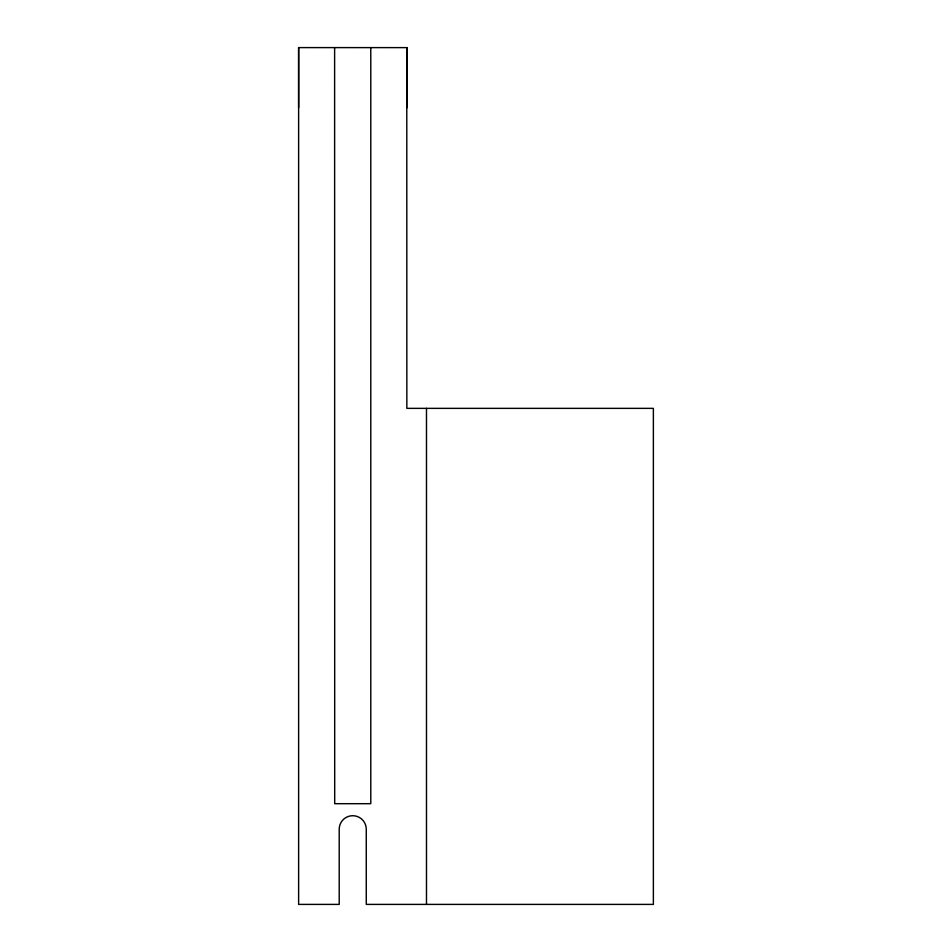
<?xml version="1.0" encoding="UTF-8"?>
<svg xmlns="http://www.w3.org/2000/svg" width="952" height="952" viewBox="0 0 952 952"><rect width="100%" height="100%" fill="white"/><g stroke="black" fill="none" stroke-linecap="round" stroke-linejoin="round"><path stroke-width="1.43" d="M298.63 107.731L298.63 47.6L406.778 47.624L406.849 408.36L653.369 408.36L653.369 904.4L366.27 904.4L366.27 829.24A13.53 13.53 0 0 0 352.74 815.709A13.53 13.53 0 0 0 339.209 829.24L339.209 904.4L298.63 904.4L298.63 47.6M334.616 47.6L334.699 803.69L370.78 803.69L370.78 47.612M426.484 408.36L426.484 904.4M406.778 47.624L406.778 107.743L406.778 47.624"/></g></svg>
